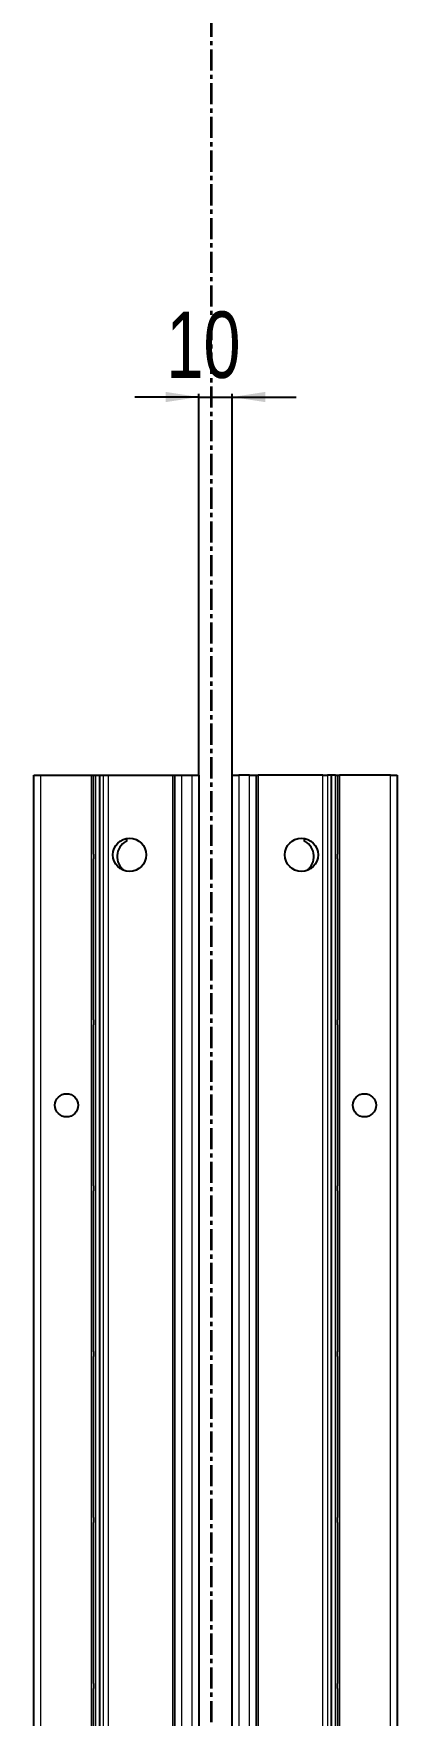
# Model space of a CAD drawing. Header units: millimetres. Extents: x -199 to 1181, y -1371 to 1752.
# Drawn here: x 594 to 703, y 164 to 671 of the extents above; entities that cross this region are included whole.
import ezdxf

# ---------------------------------------------------------------- set-up
doc = ezdxf.new("R2010")
doc.units = ezdxf.units.MM
doc.linetypes.add('CENTER', pattern=[10.16, 6.35, -1.27, 1.27, -1.27])
doc.layers.add('FORMAT', color=7, linetype='Continuous')
doc.styles.add('SLDTEXTSTYLE0', font='TXT', dxfattribs={"width": 0.75})
doc.dimstyles.new('SLDDIMSTYLE1', dxfattribs={"dimtxt": 20, "dimasz": 10, "dimexe": 0, "dimexo": 0.0625, "dimgap": 5, "dimtad": 2, "dimdec": 1, "dimrnd": 1e-09, "dimzin": 12, "dimdsep": 46, "dimtxsty": 'SLDTEXTSTYLE0', "dimsah": 1, "dimcen": 0.09, "dimadec": 0, "dimazin": 3, "dimtfac": 1, "dimtmove": 0, "dimatfit": 0, "dimfxl": 0, "dimfrac": 2, "dimtolj": 1, "dimtzin": 12, "dimarcsym": 0})

# ---------------------------------------------------------------- blocks, each defined once
blk = doc.blocks.new('_D_4')
at = {"layer": 'FORMAT'}
for p, q in [((643.8, 561.21), (624.57, 561.21)), ((643.8, 447.22), (643.8, 562.21)), ((643.8, 561.21), (653.8, 561.21)), ((653.8, 447.22), (653.8, 562.21)), ((653.8, 561.21), (673.03, 561.21))]:
    blk.add_line(p, q, dxfattribs=at)
for points in [[(643.8, 561.21), (633.8, 562.75), (633.8, 559.67)], [(653.8, 561.21), (663.8, 559.67), (663.8, 562.75)]]:
    blk.add_solid(points, dxfattribs=at)
at = {"layer": 'FORMAT', "insert": (634.02, 586.99), "char_height": 20, "attachment_point": 1, "style": 'SLDTEXTSTYLE0'}
blk.add_mtext('10', dxfattribs=at)

msp = doc.modelspace()

# ---------------------------------------------------------------- linework, layer by layer
at = {"color": 7, "linetype": 'CENTER', "lineweight": 35}
msp.add_line((647.53, 1499.09), (647.53, -1103.67), dxfattribs=at)
at = {"color": 7, "linetype": 'Continuous', "lineweight": 25}
for p, q in [((594.1, -851.79), (594.1, 447.21)), ((594.1, 447.21), (596.1, 447.21)), ((596.1, 447.21), (611.45, 447.21)), ((611.45, 447.21), (612.1, 447.21)), ((612.1, 423.46), (612.1, 447.21)), ((612.1, 447.21), (612.69, 447.21)), ((612.69, 447.21), (613.89, 447.21)), ((613.89, 447.21), (613.89, -851.79)), ((613.89, 447.21), (613.93, 447.21)), ((613.93, 447.21), (613.93, -851.79)), ((613.93, 447.21), (615.13, 447.21)), ((615.13, 447.21), (616.55, 447.21)), ((616.55, 447.21), (635.95, 447.21)), ((635.95, 447.21), (636.6, 447.21)), ((636.6, -851.79), (636.6, 447.21)), ((636.6, 447.21), (638.6, 447.21)), ((638.6, 447.21), (641.8, 447.21)), ((641.8, 447.21), (643.8, 447.21)), ((643.8, 447.21), (643.8, -851.79)), ((653.8, -851.79), (653.8, 447.21)), ((653.8, 447.21), (655.8, 447.21)), ((659, 447.21), (655.8, 447.21)), ((659, 447.21), (661, 447.21)), ((661, 447.21), (661, -851.79)), ((661, 447.21), (661.65, 447.21)), ((681.05, 447.21), (661.65, 447.21)), ((681.05, 447.21), (682.47, 447.21)), ((683.67, 447.21), (682.47, 447.21)), ((683.67, -851.79), (683.67, 447.21)), ((683.71, 447.21), (683.67, 447.21)), ((683.71, -851.79), (683.71, 447.21)), ((684.91, 447.21), (683.71, 447.21)), ((684.91, 447.21), (685.5, 447.21)), ((685.5, 447.21), (685.5, 423.46)), ((685.5, 447.21), (686.15, 447.21)), ((701.5, 447.21), (686.15, 447.21)), ((701.5, 447.21), (703.5, 447.21)), ((703.5, 447.21), (703.5, -851.79)), ((622.15, 427.73), (622.15, 428.14)), ((675.45, 428.14), (675.45, 427.73)), ((612.16, 423.35), (612.1, 423.46)), ((612.1, 423.46), (612.1, 421.96)), ((612.1, 421.96), (612.16, 422.06)), ((612.1, 373.46), (612.1, 421.96)), ((612.16, 422.06), (612.16, 423.35)), ((685.5, 423.46), (685.44, 423.35)), ((685.44, 423.35), (685.44, 422.06)), ((685.44, 422.06), (685.5, 421.96)), ((685.5, 421.96), (685.5, 423.46)), ((685.5, 421.96), (685.5, 373.46)), ((612.16, 373.35), (612.1, 373.46)), ((612.1, 373.46), (612.1, 371.96)), ((612.1, 371.96), (612.16, 372.06)), ((612.1, 323.46), (612.1, 371.96)), ((612.16, 372.06), (612.16, 373.35)), ((685.5, 373.46), (685.44, 373.35)), ((685.44, 373.35), (685.44, 372.06)), ((685.44, 372.06), (685.5, 371.96)), ((685.5, 371.96), (685.5, 373.46)), ((685.5, 371.96), (685.5, 323.46)), ((612.16, 323.35), (612.1, 323.46)), ((612.1, 323.46), (612.1, 321.96)), ((612.1, 321.96), (612.16, 322.06)), ((612.1, 273.46), (612.1, 321.96)), ((612.16, 322.06), (612.16, 323.35)), ((685.5, 323.46), (685.44, 323.35)), ((685.44, 323.35), (685.44, 322.06)), ((685.44, 322.06), (685.5, 321.96)), ((685.5, 321.96), (685.5, 323.46)), ((685.5, 321.96), (685.5, 273.46)), ((612.16, 273.35), (612.1, 273.46)), ((612.1, 273.46), (612.1, 271.96)), ((612.1, 271.96), (612.16, 272.06)), ((612.1, 223.46), (612.1, 271.96)), ((612.16, 272.06), (612.16, 273.35)), ((685.5, 273.46), (685.44, 273.35)), ((685.44, 273.35), (685.44, 272.06)), ((685.44, 272.06), (685.5, 271.96)), ((685.5, 271.96), (685.5, 273.46)), ((685.5, 271.96), (685.5, 223.46)), ((612.16, 223.35), (612.1, 223.46)), ((612.1, 223.46), (612.1, 221.96)), ((612.16, 222.06), (612.16, 223.35)), ((685.5, 223.46), (685.44, 223.35)), ((685.44, 223.35), (685.44, 222.06)), ((685.5, 221.96), (685.5, 223.46)), ((612.1, 221.96), (612.16, 222.06)), ((612.1, 173.46), (612.1, 221.96)), ((685.44, 222.06), (685.5, 221.96)), ((685.5, 221.96), (685.5, 173.46)), ((612.16, 173.35), (612.1, 173.46)), ((612.1, 173.46), (612.1, 171.96)), ((612.16, 172.06), (612.16, 173.35)), ((685.5, 173.46), (685.44, 173.35)), ((685.44, 173.35), (685.44, 172.06)), ((685.5, 171.96), (685.5, 173.46)), ((612.1, 171.96), (612.16, 172.06)), ((612.1, 123.46), (612.1, 171.96)), ((685.44, 172.06), (685.5, 171.96)), ((685.5, 171.96), (685.5, 123.46))]:
    msp.add_line(p, q, dxfattribs=at)
at = {"color": 8, "linetype": 'Continuous', "lineweight": 18}
for p, q in [((596.1, 447.21), (596.1, -851.79)), ((611.45, -851.79), (611.45, 447.21)), ((612.69, 447.21), (612.69, -851.79)), ((615.13, -851.79), (615.13, 447.21)), ((616.55, 447.21), (616.55, -851.79)), ((635.95, -851.79), (635.95, 447.21)), ((638.6, 447.21), (638.6, -851.79)), ((641.8, -851.79), (641.8, 447.21)), ((655.8, 447.21), (655.8, -851.79)), ((659, -851.79), (659, 447.21)), ((661.65, 447.21), (661.65, -851.79)), ((681.05, -851.79), (681.05, 447.21)), ((682.47, 447.21), (682.47, -851.79)), ((684.91, -851.79), (684.91, 447.21)), ((686.15, 447.21), (686.15, -851.79)), ((701.5, -851.79), (701.5, 447.21))]:
    msp.add_line(p, q, dxfattribs=at)
at = {"color": 7, "linetype": 'Continuous', "lineweight": 25}
for centre, radius in [((622.95, 423.21), 5), ((674.65, 423.21), 5), ((604, 347.71), 3.5), ((693.6, 347.71), 3.5)]:
    msp.add_circle(centre, radius, dxfattribs=at)
for centre, radius, start, end in [((624.45, 422.71), 5.25, 119.1407, 233.8109), ((621.65, 427.73), 0.5, 299.1407, 0), ((675.95, 427.73), 0.5, 180, 240.8593), ((673.15, 422.71), 5.25, 306.1891, 60.8593)]:
    msp.add_arc(centre, radius, start, end, dxfattribs=at)

# ---------------------------------------------------------------- dimensions: what is measured, and where the dimension line sits
at = {"layer": 'FORMAT'}
dim = msp.add_linear_dim(base=(653.8, 561.21), p1=(643.8, 447.21), p2=(653.8, 447.21), dimstyle='SLDDIMSTYLE1', dxfattribs=at)
dim.commit()
dim.dimension.update_dxf_attribs({"geometry": '_D_4', "text_midpoint": (648.8, 561.21), "dimtype": 160})

doc.saveas('drawing.dxf')
